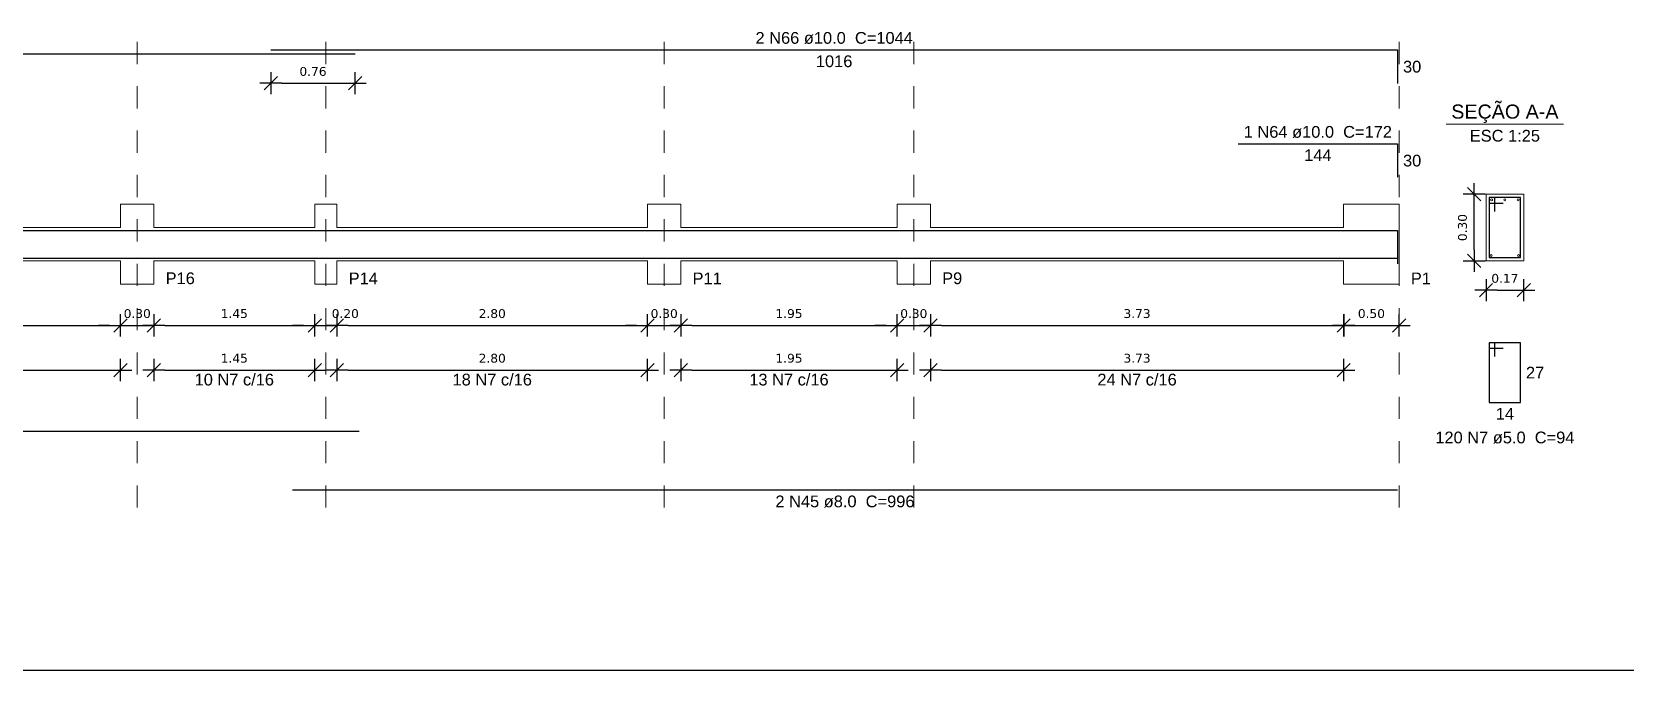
# Model space of a CAD drawing. Extents: x 25 to 1028, y -81 to 176.
# Drawn here: x 789.92 to 797.1, y 86.28 to 89.16 of the extents above; entities that cross this region are included whole.
import ezdxf

# ---------------------------------------------------------------- set-up
doc = ezdxf.new("R2010")
doc.units = 0
doc.header["$LTSCALE"] = 0.3
doc.header["$PDSIZE"] = 0.1
doc.linetypes.add('DOT2', pattern=[3.175, 0, -3.175])
doc.layers.get('0').update_dxf_attribs({"linetype": 'CONTINUOUS'})
doc.layers.get('Defpoints').update_dxf_attribs({"linetype": 'CONTINUOUS'})
doc.layers.add('ARQ-CTA-1_025', color=1, linetype='CONTINUOUS')
for name, color, linetype, lineweight in [('DT-Barras na forma', 2, 'CONTINUOUS', 30), ('DT-Barras no corte', 5, 'CONTINUOUS', 5), ('DT-Barras rebatidas', 2, 'CONTINUOUS', 30), ('DT-Forma', 5, 'CONTINUOUS', 5), ('DT-Pontilhado', 9, 'DOT2', 5), ('DT-Textos', 7, 'CONTINUOUS', 5)]:
    doc.layers.add(name, color=color, linetype=linetype, lineweight=lineweight)
doc.layers.add('VPort', color=45, linetype='CONTINUOUS', plot=False)
doc.styles.add('Arial', font='arial.ttf')
doc.styles.add('FNDE Texto Cota 0025', font='verdana.ttf', dxfattribs={"height": 0.04})
doc.dimstyles.new('Copy of FNDE 1-0025', dxfattribs={"dimscale": 5, "dimtxt": 0.04, "dimasz": 0.01, "dimexe": 0.15, "dimexo": 0.15, "dimgap": 0.005, "dimtad": 1, "dimlfac": 2, "dimzin": 1, "dimdsep": 46, "dimtxsty": 'FNDE Texto Cota 0025', "dimblk": 'tic', "dimcen": 0.015, "dimdle": 0.15, "dimse1": 1, "dimse2": 1, "dimclrd": 251, "dimclre": 251, "dimclrt": 256, "dimaunit": 1, "dimadec": 3, "dimazin": 0, "dimtfac": 1, "dimtix": 1, "dimtmove": 2, "dimatfit": 3, "dimfxl": 0.15, "dimtvp": 1, "dimtolj": 1, "dimtzin": 0, "dimarcsym": 0})
doc.dimstyles.new('FNDE 1-0025', dxfattribs={"dimscale": 5, "dimtxt": 0.04, "dimasz": 0.01, "dimexe": 0.15, "dimexo": 0.15, "dimgap": 0.005, "dimtad": 1, "dimzin": 1, "dimdsep": 46, "dimtxsty": 'FNDE Texto Cota 0025', "dimblk": 'tic', "dimcen": 0.015, "dimdle": 0.15, "dimse1": 1, "dimse2": 1, "dimclrd": 251, "dimclre": 251, "dimclrt": 256, "dimaunit": 1, "dimadec": 3, "dimazin": 0, "dimtfac": 1, "dimtix": 1, "dimtmove": 2, "dimatfit": 3, "dimfxl": 0.15, "dimtvp": 1, "dimtolj": 1, "dimtzin": 0, "dimarcsym": 0})

# ---------------------------------------------------------------- blocks, each defined once
blk = doc.blocks.new('tic')
at = {"color": 251}
for p, q in [((-1, 0), (1, 0)), ((0, -1), (0, 1))]:
    blk.add_line(p, q, dxfattribs=at)
blk.add_line((-0.6, -0.6), (0.6, 0.6))
blk = doc.blocks.new('*D432')
at = {"layer": 'ARQ-CTA-1_025', "color": 251, "lineweight": -2}
blk.add_line((788.9934, 87.8331), (790.2684, 87.8331), dxfattribs=at)
at = {"layer": 'Defpoints', "color": 0}
for p in [(788.9434, 87.9655), (790.3184, 87.9655), (790.3184, 87.8331)]:
    blk.add_point(p, dxfattribs=at)
at = {"layer": 'ARQ-CTA-1_025', "color": 251, "lineweight": -2, "xscale": 0.05, "yscale": 0.05, "zscale": 0.05, "rotation": 180}
blk.add_blockref('tic', (788.9434, 87.8331), dxfattribs=at)
at = {"layer": 'ARQ-CTA-1_025', "color": 251, "lineweight": -2, "xscale": 0.05, "yscale": 0.05, "zscale": 0.05}
blk.add_blockref('tic', (790.3184, 87.8331), dxfattribs=at)
at = {"layer": 'ARQ-CTA-1_025', "insert": (789.6309, 87.8861), "char_height": 0.04, "attachment_point": 5, "style": 'FNDE Texto Cota 0025'}
blk.add_mtext('\\A1;2.75', dxfattribs=at)
blk = doc.blocks.new('*D433')
at = {"layer": 'ARQ-CTA-1_025', "color": 251, "lineweight": -2}
for p, q in [((790.2684, 87.8331), (790.2184, 87.8331)), ((790.3184, 87.8331), (790.4684, 87.8331)), ((790.5184, 87.8331), (790.5684, 87.8331))]:
    blk.add_line(p, q, dxfattribs=at)
at = {"layer": 'Defpoints', "color": 0}
for p in [(790.3184, 87.9655), (790.4684, 87.9655), (790.4684, 87.8331)]:
    blk.add_point(p, dxfattribs=at)
at = {"layer": 'ARQ-CTA-1_025', "color": 251, "lineweight": -2, "xscale": 0.05, "yscale": 0.05, "zscale": 0.05}
blk.add_blockref('tic', (790.3184, 87.8331), dxfattribs=at)
at = {"layer": 'ARQ-CTA-1_025', "color": 251, "lineweight": -2, "xscale": 0.05, "yscale": 0.05, "zscale": 0.05, "rotation": 180}
blk.add_blockref('tic', (790.4684, 87.8331), dxfattribs=at)
at = {"layer": 'ARQ-CTA-1_025', "insert": (790.3934, 87.8861), "char_height": 0.04, "attachment_point": 5, "style": 'FNDE Texto Cota 0025'}
blk.add_mtext('\\A1;0.30', dxfattribs=at)
blk = doc.blocks.new('*D434')
at = {"layer": 'ARQ-CTA-1_025', "color": 251, "lineweight": -2}
blk.add_line((790.5184, 87.8331), (791.1434, 87.8331), dxfattribs=at)
at = {"layer": 'Defpoints', "color": 0}
for p in [(790.4684, 87.9655), (791.1934, 87.9655), (791.1934, 87.8331)]:
    blk.add_point(p, dxfattribs=at)
at = {"layer": 'ARQ-CTA-1_025', "color": 251, "lineweight": -2, "xscale": 0.05, "yscale": 0.05, "zscale": 0.05, "rotation": 180}
blk.add_blockref('tic', (790.4684, 87.8331), dxfattribs=at)
at = {"layer": 'ARQ-CTA-1_025', "color": 251, "lineweight": -2, "xscale": 0.05, "yscale": 0.05, "zscale": 0.05}
blk.add_blockref('tic', (791.1934, 87.8331), dxfattribs=at)
at = {"layer": 'ARQ-CTA-1_025', "insert": (790.8309, 87.8861), "char_height": 0.04, "attachment_point": 5, "style": 'FNDE Texto Cota 0025'}
blk.add_mtext('\\A1;1.45', dxfattribs=at)
blk = doc.blocks.new('*D435')
at = {"layer": 'ARQ-CTA-1_025', "color": 251, "lineweight": -2}
for p, q in [((791.1434, 87.8331), (791.0934, 87.8331)), ((791.1934, 87.8331), (791.2934, 87.8331)), ((791.3434, 87.8331), (791.3934, 87.8331))]:
    blk.add_line(p, q, dxfattribs=at)
at = {"layer": 'Defpoints', "color": 0}
for p in [(791.1934, 87.9655), (791.2934, 87.9655), (791.2934, 87.8331)]:
    blk.add_point(p, dxfattribs=at)
at = {"layer": 'ARQ-CTA-1_025', "color": 251, "lineweight": -2, "xscale": 0.05, "yscale": 0.05, "zscale": 0.05}
blk.add_blockref('tic', (791.1934, 87.8331), dxfattribs=at)
at = {"layer": 'ARQ-CTA-1_025', "color": 251, "lineweight": -2, "xscale": 0.05, "yscale": 0.05, "zscale": 0.05, "rotation": 180}
blk.add_blockref('tic', (791.2934, 87.8331), dxfattribs=at)
at = {"layer": 'ARQ-CTA-1_025', "insert": (791.3311, 87.8861), "char_height": 0.04, "attachment_point": 5, "style": 'FNDE Texto Cota 0025'}
blk.add_mtext('\\A1;0.20', dxfattribs=at)
blk = doc.blocks.new('*D436')
at = {"layer": 'ARQ-CTA-1_025', "color": 251, "lineweight": -2}
blk.add_line((791.3434, 87.8331), (792.6434, 87.8331), dxfattribs=at)
at = {"layer": 'Defpoints', "color": 0}
for p in [(791.2934, 87.9655), (792.6934, 87.9655), (792.6934, 87.8331)]:
    blk.add_point(p, dxfattribs=at)
at = {"layer": 'ARQ-CTA-1_025', "color": 251, "lineweight": -2, "xscale": 0.05, "yscale": 0.05, "zscale": 0.05, "rotation": 180}
blk.add_blockref('tic', (791.2934, 87.8331), dxfattribs=at)
at = {"layer": 'ARQ-CTA-1_025', "color": 251, "lineweight": -2, "xscale": 0.05, "yscale": 0.05, "zscale": 0.05}
blk.add_blockref('tic', (792.6934, 87.8331), dxfattribs=at)
at = {"layer": 'ARQ-CTA-1_025', "insert": (791.9934, 87.8861), "char_height": 0.04, "attachment_point": 5, "style": 'FNDE Texto Cota 0025'}
blk.add_mtext('\\A1;2.80', dxfattribs=at)
blk = doc.blocks.new('*D437')
at = {"layer": 'ARQ-CTA-1_025', "color": 251, "lineweight": -2}
for p, q in [((792.6434, 87.8331), (792.5934, 87.8331)), ((792.6934, 87.8331), (792.8434, 87.8331)), ((792.8934, 87.8331), (792.9434, 87.8331))]:
    blk.add_line(p, q, dxfattribs=at)
at = {"layer": 'Defpoints', "color": 0}
for p in [(792.6934, 87.9655), (792.8434, 87.9655), (792.8434, 87.8331)]:
    blk.add_point(p, dxfattribs=at)
at = {"layer": 'ARQ-CTA-1_025', "color": 251, "lineweight": -2, "xscale": 0.05, "yscale": 0.05, "zscale": 0.05}
blk.add_blockref('tic', (792.6934, 87.8331), dxfattribs=at)
at = {"layer": 'ARQ-CTA-1_025', "color": 251, "lineweight": -2, "xscale": 0.05, "yscale": 0.05, "zscale": 0.05, "rotation": 180}
blk.add_blockref('tic', (792.8434, 87.8331), dxfattribs=at)
at = {"layer": 'ARQ-CTA-1_025', "insert": (792.7684, 87.8861), "char_height": 0.04, "attachment_point": 5, "style": 'FNDE Texto Cota 0025'}
blk.add_mtext('\\A1;0.30', dxfattribs=at)
blk = doc.blocks.new('*D438')
at = {"layer": 'ARQ-CTA-1_025', "color": 251, "lineweight": -2}
blk.add_line((792.8934, 87.8331), (793.7684, 87.8331), dxfattribs=at)
at = {"layer": 'Defpoints', "color": 0}
for p in [(792.8434, 87.9655), (793.8184, 87.9655), (793.8184, 87.8331)]:
    blk.add_point(p, dxfattribs=at)
at = {"layer": 'ARQ-CTA-1_025', "color": 251, "lineweight": -2, "xscale": 0.05, "yscale": 0.05, "zscale": 0.05, "rotation": 180}
blk.add_blockref('tic', (792.8434, 87.8331), dxfattribs=at)
at = {"layer": 'ARQ-CTA-1_025', "color": 251, "lineweight": -2, "xscale": 0.05, "yscale": 0.05, "zscale": 0.05}
blk.add_blockref('tic', (793.8184, 87.8331), dxfattribs=at)
at = {"layer": 'ARQ-CTA-1_025', "insert": (793.3309, 87.8861), "char_height": 0.04, "attachment_point": 5, "style": 'FNDE Texto Cota 0025'}
blk.add_mtext('\\A1;1.95', dxfattribs=at)
blk = doc.blocks.new('*D439')
at = {"layer": 'ARQ-CTA-1_025', "color": 251, "lineweight": -2}
for p, q in [((793.7684, 87.8331), (793.7184, 87.8331)), ((793.8184, 87.8331), (793.9684, 87.8331)), ((794.0184, 87.8331), (794.0684, 87.8331))]:
    blk.add_line(p, q, dxfattribs=at)
at = {"layer": 'Defpoints', "color": 0}
for p in [(793.8184, 87.9655), (793.9684, 87.9655), (793.9684, 87.8331)]:
    blk.add_point(p, dxfattribs=at)
at = {"layer": 'ARQ-CTA-1_025', "color": 251, "lineweight": -2, "xscale": 0.05, "yscale": 0.05, "zscale": 0.05}
blk.add_blockref('tic', (793.8184, 87.8331), dxfattribs=at)
at = {"layer": 'ARQ-CTA-1_025', "color": 251, "lineweight": -2, "xscale": 0.05, "yscale": 0.05, "zscale": 0.05, "rotation": 180}
blk.add_blockref('tic', (793.9684, 87.8331), dxfattribs=at)
at = {"layer": 'ARQ-CTA-1_025', "insert": (793.8934, 87.8861), "char_height": 0.04, "attachment_point": 5, "style": 'FNDE Texto Cota 0025'}
blk.add_mtext('\\A1;0.30', dxfattribs=at)
blk = doc.blocks.new('*D440')
at = {"layer": 'ARQ-CTA-1_025', "color": 251, "lineweight": -2}
blk.add_line((794.0184, 87.8331), (795.7809, 87.8331), dxfattribs=at)
at = {"layer": 'Defpoints', "color": 0}
for p in [(793.9684, 87.9655), (795.8309, 87.9655), (795.8309, 87.8331)]:
    blk.add_point(p, dxfattribs=at)
at = {"layer": 'ARQ-CTA-1_025', "color": 251, "lineweight": -2, "xscale": 0.05, "yscale": 0.05, "zscale": 0.05, "rotation": 180}
blk.add_blockref('tic', (793.9684, 87.8331), dxfattribs=at)
at = {"layer": 'ARQ-CTA-1_025', "color": 251, "lineweight": -2, "xscale": 0.05, "yscale": 0.05, "zscale": 0.05}
blk.add_blockref('tic', (795.8309, 87.8331), dxfattribs=at)
at = {"layer": 'ARQ-CTA-1_025', "insert": (794.8996, 87.8861), "char_height": 0.04, "attachment_point": 5, "style": 'FNDE Texto Cota 0025'}
blk.add_mtext('\\A1;3.73', dxfattribs=at)
blk = doc.blocks.new('*D441')
at = {"layer": 'ARQ-CTA-1_025', "color": 251, "lineweight": -2}
blk.add_line((795.8809, 87.8331), (796.0309, 87.8331), dxfattribs=at)
at = {"layer": 'Defpoints', "color": 0}
for p in [(795.8309, 87.9655), (796.0809, 87.9655), (796.0809, 87.8331)]:
    blk.add_point(p, dxfattribs=at)
at = {"layer": 'ARQ-CTA-1_025', "color": 251, "lineweight": -2, "xscale": 0.05, "yscale": 0.05, "zscale": 0.05, "rotation": 180}
blk.add_blockref('tic', (795.8309, 87.8331), dxfattribs=at)
at = {"layer": 'ARQ-CTA-1_025', "color": 251, "lineweight": -2, "xscale": 0.05, "yscale": 0.05, "zscale": 0.05}
blk.add_blockref('tic', (796.0809, 87.8331), dxfattribs=at)
at = {"layer": 'ARQ-CTA-1_025', "insert": (795.9559, 87.8861), "char_height": 0.04, "attachment_point": 5, "style": 'FNDE Texto Cota 0025'}
blk.add_mtext('\\A1;0.50', dxfattribs=at)
blk = doc.blocks.new('*D443')
at = {"layer": 'ARQ-CTA-1_025', "color": 251, "lineweight": -2}
blk.add_line((791.0455, 88.9252), (791.3255, 88.9252), dxfattribs=at)
at = {"layer": 'Defpoints', "color": 0}
for p in [(790.9955, 89.0575), (791.3755, 89.0575), (791.3755, 88.9252)]:
    blk.add_point(p, dxfattribs=at)
at = {"layer": 'ARQ-CTA-1_025', "color": 251, "lineweight": -2, "xscale": 0.05, "yscale": 0.05, "zscale": 0.05, "rotation": 180}
blk.add_blockref('tic', (790.9955, 88.9252), dxfattribs=at)
at = {"layer": 'ARQ-CTA-1_025', "color": 251, "lineweight": -2, "xscale": 0.05, "yscale": 0.05, "zscale": 0.05}
blk.add_blockref('tic', (791.3755, 88.9252), dxfattribs=at)
at = {"layer": 'ARQ-CTA-1_025', "insert": (791.1855, 88.9781), "char_height": 0.04, "attachment_point": 5, "style": 'FNDE Texto Cota 0025'}
blk.add_mtext('\\A1;0.76', dxfattribs=at)
blk = doc.blocks.new('*D444')
at = {"layer": 'ARQ-CTA-1_025', "color": 251, "lineweight": -2}
blk.add_line((796.4195, 88.1743), (796.4195, 88.3743), dxfattribs=at)
at = {"layer": 'Defpoints', "color": 0}
for p in [(796.4195, 88.4243), (796.4724, 88.4243), (796.4724, 88.1243)]:
    blk.add_point(p, dxfattribs=at)
at = {"layer": 'ARQ-CTA-1_025', "color": 251, "lineweight": -2, "xscale": 0.05, "yscale": 0.05, "zscale": 0.05}
for p, rotation in [((796.4195, 88.4243), 90), ((796.4195, 88.1243), 270)]:
    blk.add_blockref('tic', p, dxfattribs=dict(at, rotation=rotation))
at = {"layer": 'ARQ-CTA-1_025', "insert": (796.3665, 88.2743), "char_height": 0.04, "attachment_point": 5, "rotation": 90, "style": 'FNDE Texto Cota 0025'}
blk.add_mtext('\\A1;0.30', dxfattribs=at)
blk = doc.blocks.new('*D445')
at = {"layer": 'ARQ-CTA-1_025', "color": 251, "lineweight": -2}
blk.add_line((796.5224, 87.992), (796.5924, 87.992), dxfattribs=at)
at = {"layer": 'Defpoints', "color": 0}
for p in [(796.4724, 88.1243), (796.6424, 88.1243), (796.6424, 87.992)]:
    blk.add_point(p, dxfattribs=at)
at = {"layer": 'ARQ-CTA-1_025', "color": 251, "lineweight": -2, "xscale": 0.05, "yscale": 0.05, "zscale": 0.05, "rotation": 180}
blk.add_blockref('tic', (796.4724, 87.992), dxfattribs=at)
at = {"layer": 'ARQ-CTA-1_025', "color": 251, "lineweight": -2, "xscale": 0.05, "yscale": 0.05, "zscale": 0.05}
blk.add_blockref('tic', (796.6424, 87.992), dxfattribs=at)
at = {"layer": 'ARQ-CTA-1_025', "insert": (796.5574, 88.0449), "char_height": 0.04, "attachment_point": 5, "style": 'FNDE Texto Cota 0025'}
blk.add_mtext('\\A1;0.17', dxfattribs=at)
blk = doc.blocks.new('*D448')
at = {"layer": 'ARQ-CTA-1_025', "color": 251, "lineweight": -2}
blk.add_line((788.9934, 87.6319), (790.2684, 87.6319), dxfattribs=at)
at = {"layer": 'Defpoints', "color": 0}
for p in [(788.9434, 87.7643), (790.3184, 87.7643), (790.3184, 87.6319)]:
    blk.add_point(p, dxfattribs=at)
at = {"layer": 'ARQ-CTA-1_025', "color": 251, "lineweight": -2, "xscale": 0.05, "yscale": 0.05, "zscale": 0.05, "rotation": 180}
blk.add_blockref('tic', (788.9434, 87.6319), dxfattribs=at)
at = {"layer": 'ARQ-CTA-1_025', "color": 251, "lineweight": -2, "xscale": 0.05, "yscale": 0.05, "zscale": 0.05}
blk.add_blockref('tic', (790.3184, 87.6319), dxfattribs=at)
at = {"layer": 'ARQ-CTA-1_025', "insert": (789.6309, 87.6848), "char_height": 0.04, "attachment_point": 5, "style": 'FNDE Texto Cota 0025'}
blk.add_mtext('\\A1;2.75', dxfattribs=at)
blk = doc.blocks.new('*D449')
at = {"layer": 'ARQ-CTA-1_025', "color": 251, "lineweight": -2}
blk.add_line((790.5184, 87.6319), (791.1434, 87.6319), dxfattribs=at)
at = {"layer": 'Defpoints', "color": 0}
for p in [(790.4684, 87.7643), (791.1934, 87.7643), (791.1934, 87.6319)]:
    blk.add_point(p, dxfattribs=at)
at = {"layer": 'ARQ-CTA-1_025', "color": 251, "lineweight": -2, "xscale": 0.05, "yscale": 0.05, "zscale": 0.05, "rotation": 180}
blk.add_blockref('tic', (790.4684, 87.6319), dxfattribs=at)
at = {"layer": 'ARQ-CTA-1_025', "color": 251, "lineweight": -2, "xscale": 0.05, "yscale": 0.05, "zscale": 0.05}
blk.add_blockref('tic', (791.1934, 87.6319), dxfattribs=at)
at = {"layer": 'ARQ-CTA-1_025', "insert": (790.8309, 87.6848), "char_height": 0.04, "attachment_point": 5, "style": 'FNDE Texto Cota 0025'}
blk.add_mtext('\\A1;1.45', dxfattribs=at)
blk = doc.blocks.new('*D450')
at = {"layer": 'ARQ-CTA-1_025', "color": 251, "lineweight": -2}
blk.add_line((791.3434, 87.6319), (792.6434, 87.6319), dxfattribs=at)
at = {"layer": 'Defpoints', "color": 0}
for p in [(791.2934, 87.7643), (792.6934, 87.7643), (792.6934, 87.6319)]:
    blk.add_point(p, dxfattribs=at)
at = {"layer": 'ARQ-CTA-1_025', "color": 251, "lineweight": -2, "xscale": 0.05, "yscale": 0.05, "zscale": 0.05, "rotation": 180}
blk.add_blockref('tic', (791.2934, 87.6319), dxfattribs=at)
at = {"layer": 'ARQ-CTA-1_025', "color": 251, "lineweight": -2, "xscale": 0.05, "yscale": 0.05, "zscale": 0.05}
blk.add_blockref('tic', (792.6934, 87.6319), dxfattribs=at)
at = {"layer": 'ARQ-CTA-1_025', "insert": (791.9934, 87.6848), "char_height": 0.04, "attachment_point": 5, "style": 'FNDE Texto Cota 0025'}
blk.add_mtext('\\A1;2.80', dxfattribs=at)
blk = doc.blocks.new('*D451')
at = {"layer": 'ARQ-CTA-1_025', "color": 251, "lineweight": -2}
blk.add_line((792.8934, 87.6319), (793.7684, 87.6319), dxfattribs=at)
at = {"layer": 'Defpoints', "color": 0}
for p in [(792.8434, 87.7643), (793.8184, 87.7643), (793.8184, 87.6319)]:
    blk.add_point(p, dxfattribs=at)
at = {"layer": 'ARQ-CTA-1_025', "color": 251, "lineweight": -2, "xscale": 0.05, "yscale": 0.05, "zscale": 0.05, "rotation": 180}
blk.add_blockref('tic', (792.8434, 87.6319), dxfattribs=at)
at = {"layer": 'ARQ-CTA-1_025', "color": 251, "lineweight": -2, "xscale": 0.05, "yscale": 0.05, "zscale": 0.05}
blk.add_blockref('tic', (793.8184, 87.6319), dxfattribs=at)
at = {"layer": 'ARQ-CTA-1_025', "insert": (793.3309, 87.6848), "char_height": 0.04, "attachment_point": 5, "style": 'FNDE Texto Cota 0025'}
blk.add_mtext('\\A1;1.95', dxfattribs=at)
blk = doc.blocks.new('*D452')
at = {"layer": 'ARQ-CTA-1_025', "color": 251, "lineweight": -2}
blk.add_line((794.0184, 87.6319), (795.7809, 87.6319), dxfattribs=at)
at = {"layer": 'Defpoints', "color": 0}
for p in [(793.9684, 87.7643), (795.8309, 87.7643), (795.8309, 87.6319)]:
    blk.add_point(p, dxfattribs=at)
at = {"layer": 'ARQ-CTA-1_025', "color": 251, "lineweight": -2, "xscale": 0.05, "yscale": 0.05, "zscale": 0.05, "rotation": 180}
blk.add_blockref('tic', (793.9684, 87.6319), dxfattribs=at)
at = {"layer": 'ARQ-CTA-1_025', "color": 251, "lineweight": -2, "xscale": 0.05, "yscale": 0.05, "zscale": 0.05}
blk.add_blockref('tic', (795.8309, 87.6319), dxfattribs=at)
at = {"layer": 'ARQ-CTA-1_025', "insert": (794.8996, 87.6848), "char_height": 0.04, "attachment_point": 5, "style": 'FNDE Texto Cota 0025'}
blk.add_mtext('\\A1;3.73', dxfattribs=at)

msp = doc.modelspace()

# ---------------------------------------------------------------- linework, layer by layer
at = {"layer": 'DT-Barras na forma'}
for p, q in [((796.51241201, 88.40933122), (796.48741201, 88.40933121)), ((796.48741201, 88.40933121), (796.48741202, 88.13933121)), ((796.6274121, 88.40933121), (796.4874121, 88.40933116)), ((796.4874121, 88.40933116), (796.48741211, 88.38433116)), ((796.51241199, 88.34683122), (796.51241201, 88.40933122)), ((796.62741202, 88.13933121), (796.6274121, 88.40933121)), ((796.48741211, 88.38433116), (796.54991211, 88.38433116)), ((796.48741202, 88.13933121), (796.62741202, 88.13933121))]:
    msp.add_line(p, q, dxfattribs=at)
for points in [[(785.56336199, 88.07391972), (785.56336199, 88.26183122), (791.37545049, 88.26183122)], [(790.99545049, 88.26183122), (796.07336199, 88.26183122), (796.07336199, 88.11127447)], [(795.35586199, 88.26183122), (796.07336199, 88.26183122), (796.07336199, 88.11127447)], [(785.56336199, 88.13633122), (791.39403599, 88.13633122)], [(791.09268799, 88.13633122), (796.07336199, 88.13633122)]]:
    msp.add_lwpolyline(points, dxfattribs=at)
at = {"layer": 'DT-Barras no corte'}
for centre, radius in [((796.49741199, 88.39933122), 0.005), ((796.55741199, 88.39933122), 0.005), ((796.61741199, 88.39933122), 0.005), ((796.49641199, 88.14833122), 0.004), ((796.61841199, 88.14833122), 0.004)]:
    msp.add_circle(centre, radius, dxfattribs=at)
at = {"layer": 'DT-Barras rebatidas'}
for p, q in [((785.56336205, 89.0575313), (791.37545047, 89.0575313)), ((790.99545049, 89.07518122), (796.07336208, 89.07518122)), ((796.07336208, 89.07518122), (796.07336208, 88.92462457)), ((795.35586199, 88.65158122), (796.07336199, 88.65158122)), ((796.07336199, 88.65158122), (796.07336199, 88.50102457)), ((796.51241201, 87.75515622), (796.48741201, 87.75515621)), ((796.48741201, 87.75515621), (796.48741202, 87.48515621)), ((796.6274121, 87.75515621), (796.4874121, 87.75515616)), ((796.4874121, 87.75515616), (796.48741211, 87.73015616)), ((796.51241199, 87.69265622), (796.51241201, 87.75515622)), ((796.62741202, 87.48515621), (796.6274121, 87.75515621)), ((796.48741211, 87.73015616), (796.54991211, 87.73015616)), ((796.48741202, 87.48515621), (796.62741202, 87.48515621)), ((785.56336199, 87.35562122), (791.39403601, 87.35562122)), ((791.09268799, 87.09087122), (796.07336201, 87.09087122))]:
    msp.add_line(p, q, dxfattribs=at)
at = {"layer": 'DT-Forma'}
for p, q in [((796.64241199, 88.42433122), (796.47241199, 88.42433122)), ((796.47241199, 88.42433122), (796.47241199, 88.12433122)), ((796.64241199, 88.12433122), (796.64241199, 88.42433122)), ((790.31836199, 88.27433122), (790.31836199, 88.38023122)), ((790.31836199, 88.38023122), (790.46836199, 88.38023122)), ((790.46836199, 88.38023122), (790.46836199, 88.27433122)), ((791.19336199, 88.27433122), (791.19336199, 88.38023122)), ((791.19336199, 88.38023122), (791.29336199, 88.38023122)), ((791.29336199, 88.38023122), (791.29336199, 88.27433122)), ((792.69336199, 88.27433122), (792.69336199, 88.38023122)), ((792.69336199, 88.38023122), (792.84336199, 88.38023122)), ((792.84336199, 88.38023122), (792.84336199, 88.27433122)), ((793.81836199, 88.27433122), (793.81836199, 88.38023122)), ((793.81836199, 88.38023122), (793.96836199, 88.38023122)), ((793.96836199, 88.38023122), (793.96836199, 88.27433122)), ((795.83086199, 88.27433122), (795.83086199, 88.38023122)), ((795.83086199, 88.38023122), (796.08086199, 88.38023122)), ((796.08086199, 88.38023122), (796.08086199, 88.27433122)), ((788.94336199, 88.27433122), (790.31836199, 88.27433122)), ((790.46836199, 88.27433122), (791.19336199, 88.27433122)), ((791.29336199, 88.27433122), (792.69336199, 88.27433122)), ((792.84336199, 88.27433122), (793.81836199, 88.27433122)), ((793.96836199, 88.27433122), (795.83086199, 88.27433122)), ((788.94336199, 88.12433122), (790.31836199, 88.12433122)), ((790.31836199, 88.12433122), (790.31836199, 88.01843122)), ((790.46836199, 88.01843122), (790.46836199, 88.12433122)), ((790.46836199, 88.12433122), (791.19336199, 88.12433122)), ((791.19336199, 88.12433122), (791.19336199, 88.01843122)), ((791.29336199, 88.01843122), (791.29336199, 88.12433122)), ((791.29336199, 88.12433122), (792.69336199, 88.12433122)), ((792.69336199, 88.12433122), (792.69336199, 88.01843122)), ((792.84336199, 88.01843122), (792.84336199, 88.12433122)), ((792.84336199, 88.12433122), (793.81836199, 88.12433122)), ((793.81836199, 88.12433122), (793.81836199, 88.01843122)), ((793.96836199, 88.01843122), (793.96836199, 88.12433122)), ((793.96836199, 88.12433122), (795.83086199, 88.12433122)), ((795.83086199, 88.12433122), (795.83086199, 88.01843122)), ((796.08086199, 88.01843122), (796.08086199, 88.12433122)), ((796.47241199, 88.12433122), (796.64241199, 88.12433122)), ((790.31836199, 88.01843122), (790.46836199, 88.01843122)), ((791.19336199, 88.01843122), (791.29336199, 88.01843122)), ((792.69336199, 88.01843122), (792.84336199, 88.01843122)), ((793.81836199, 88.01843122), (793.96836199, 88.01843122)), ((795.83086199, 88.01843122), (796.08086199, 88.01843122))]:
    msp.add_line(p, q, dxfattribs=at)
at = {"layer": 'DT-Forma', "linetype": 'Continuous'}
msp.add_line((796.08086199, 88.27433122), (796.08086199, 88.12433122), dxfattribs=at)
at = {"layer": 'DT-Pontilhado', "ltscale": 0.05}
for p, q in [((790.39336199, 87.01144622), (790.39336199, 89.12813122)), ((791.24336199, 87.01144622), (791.24336199, 89.12813122)), ((792.76836199, 87.01144622), (792.76836199, 89.12813122)), ((793.89336199, 87.01144622), (793.89336199, 89.12813122)), ((796.08086199, 87.01144622), (796.08086199, 89.12813122))]:
    msp.add_line(p, q, dxfattribs=at)
at = {"layer": 'DT-Textos'}
msp.add_line((796.29266199, 88.74055622), (796.82216199, 88.74055622), dxfattribs=at)
at = {"layer": 'VPort'}
msp.add_line((785.41814783, 86.27842221), (808.39403068, 86.27842221), dxfattribs=at)

# ---------------------------------------------------------------- texts
at = {"layer": 'DT-Barras rebatidas', "color": 7, "char_height": 0.05295, "line_spacing_factor": 0.9, "style": 'Arial'}
for s, insert, width, attachment_point in [('2 N66 ø10.0  C=1044', (793.53450699, 89.10175472), 1.20726, 8), ('1016', (793.53440628, 89.05085772), 0.35416, 2), ('30', (796.09836173, 89.02637789), 0.22708, 1), ('1 N64 ø10.0  C=172', (795.71450699, 88.67800472), 1.14372, 8), ('144', (795.71461199, 88.62725772), 0.29062, 2), ('30', (796.09836165, 88.60277789), 0.22708, 1), ('10 N7 c/16', (790.83086199, 87.56147272), 0.6354, 8), ('18 N7 c/16', (791.99336199, 87.56147272), 0.6354, 8), ('13 N7 c/16', (793.33086199, 87.56147272), 0.6354, 8), ('24 N7 c/16', (794.89961199, 87.56147272), 0.6354, 8), ('27', (796.65241748, 87.64663121), 0.22708, 1), ('14', (796.55741202, 87.46083271), 0.22708, 2), ('120 N7 ø5.0  C=94', (796.55750699, 87.29975472), 1.08018, 8), ('2 N45 ø8.0  C=996', (793.58300699, 87.01150472), 1.08018, 8)]:
    msp.add_mtext(s, dxfattribs=dict(at, insert=insert, width=width, attachment_point=attachment_point))
at = {"layer": 'DT-Textos', "line_spacing_factor": 0.798, "style": 'Arial'}
for s, insert, char_height, width, attachment_point in [('SEÇÃO A-A', (796.55750699, 88.74603122), 0.06354, 0.686232, 8), ('ESC 1:25', (796.55750699, 88.66125472), 0.05295, 0.50832, 8), ('P16', (790.52125699, 88.01850472), 0.05295, 0.19062, 7), ('P14', (791.34625699, 88.01850472), 0.05295, 0.19062, 7), ('P11', (792.89625699, 88.01850472), 0.05295, 0.19062, 7), ('P9', (794.02125699, 88.01850472), 0.05295, 0.12708, 7), ('P1', (796.13375699, 88.01850472), 0.05295, 0.12708, 7)]:
    msp.add_mtext(s, dxfattribs=dict(at, insert=insert, char_height=char_height, width=width, attachment_point=attachment_point))

# ---------------------------------------------------------------- dimensions: what is measured, and where the dimension line sits
at = {"layer": 'ARQ-CTA-1_025'}
for base, p1, p2, dimstyle, picture, middle in [((791.37545049, 88.92515622), (790.99545049, 89.05753122), (791.37545049, 89.05753122), 'Copy of FNDE 1-0025', '*D443', (791.18545049, 88.97810622)), ((796.64241199, 87.99195622), (796.47241199, 88.12433122), (796.64241199, 88.12433122), 'FNDE 1-0025', '*D445', (796.55741199, 88.04490622)), ((790.31836199, 87.83310622), (788.94336199, 87.96548122), (790.31836199, 87.96548122), 'Copy of FNDE 1-0025', '*D432', (789.63086199, 87.88605622)), ((790.46836199, 87.83310622), (790.31836199, 87.96548122), (790.46836199, 87.96548122), 'Copy of FNDE 1-0025', '*D433', (790.39336199, 87.88605622)), ((791.19336199, 87.83310622), (790.46836199, 87.96548122), (791.19336199, 87.96548122), 'Copy of FNDE 1-0025', '*D434', (790.83086199, 87.88605622)), ((791.29336199, 87.83310622), (791.19336199, 87.96548122), (791.29336199, 87.96548122), 'Copy of FNDE 1-0025', '*D435', (791.33113049, 87.88605622)), ((792.69336199, 87.83310622), (791.29336199, 87.96548122), (792.69336199, 87.96548122), 'Copy of FNDE 1-0025', '*D436', (791.99336199, 87.88605622)), ((792.84336199, 87.83310622), (792.69336199, 87.96548122), (792.84336199, 87.96548122), 'Copy of FNDE 1-0025', '*D437', (792.76836199, 87.88605622)), ((793.81836199, 87.83310622), (792.84336199, 87.96548122), (793.81836199, 87.96548122), 'Copy of FNDE 1-0025', '*D438', (793.33086199, 87.88605622)), ((793.96836199, 87.83310622), (793.81836199, 87.96548122), (793.96836199, 87.96548122), 'Copy of FNDE 1-0025', '*D439', (793.89336199, 87.88605622)), ((795.830861991, 87.8331062193), (793.968361991, 87.9654812193), (795.830861991, 87.9654812193), 'Copy of FNDE 1-0025', '*D440', (794.899611991, 87.8860562193)), ((796.08086199, 87.83310622), (795.83086199, 87.96548122), (796.08086199, 87.96548122), 'Copy of FNDE 1-0025', '*D441', (795.95586199, 87.88605622)), ((790.31836199, 87.63189622), (788.94336199, 87.76427122), (790.31836199, 87.76427122), 'Copy of FNDE 1-0025', '*D448', (789.63086199, 87.68484622)), ((791.19336199, 87.63189622), (790.46836199, 87.76427122), (791.19336199, 87.76427122), 'Copy of FNDE 1-0025', '*D449', (790.83086199, 87.68484622)), ((792.69336199, 87.63189622), (791.29336199, 87.76427122), (792.69336199, 87.76427122), 'Copy of FNDE 1-0025', '*D450', (791.99336199, 87.68484622)), ((793.81836199, 87.63189622), (792.84336199, 87.76427122), (793.81836199, 87.76427122), 'Copy of FNDE 1-0025', '*D451', (793.33086199, 87.68484622)), ((795.830861991, 87.6318962193), (793.968361991, 87.7642712193), (795.830861991, 87.7642712193), 'Copy of FNDE 1-0025', '*D452', (794.899611991, 87.6848462193))]:
    dim = msp.add_linear_dim(base=base, p1=p1, p2=p2, dimstyle=dimstyle, dxfattribs=at)
    dim.commit()
    dim.dimension.update_dxf_attribs({"geometry": picture, "text_midpoint": middle, "dimtype": 160})
dim = msp.add_linear_dim(base=(796.41946199, 88.42433122), p1=(796.47241199, 88.12433122), p2=(796.47241199, 88.42433122), angle=90, dimstyle='FNDE 1-0025', dxfattribs=at)
dim.commit()
dim.dimension.update_dxf_attribs({"geometry": '*D444', "text_midpoint": (796.36651199, 88.27433122), "dimtype": 160})

doc.saveas('drawing.dxf')
